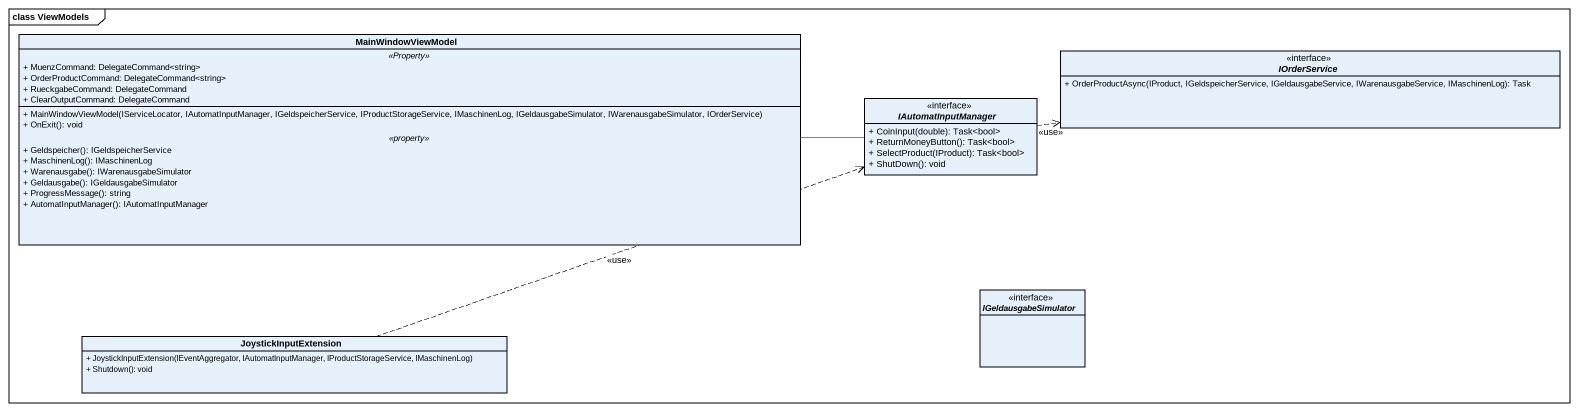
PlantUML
@startuml
mainframe class ViewModels
hide circle
hide empty members
skinparam classAttributeIconSize 0
class MainWindowViewModel {
  .. <<Property>> ..
  + MuenzCommand: DelegateCommand<string>
  + OrderProductCommand: DelegateCommand<string>
  + RueckgabeCommand: DelegateCommand
  + ClearOutputCommand: DelegateCommand
  --
  + MainWindowViewModel(IServiceLocator, IAutomatInputManager, IGeldspeicherService, IProductStorageService, IMaschinenLog, IGeldausgabeSimulator, IWarenausgabeSimulator, IOrderService)
  + OnExit(): void
  .. <<property>> ..
  + Geldspeicher(): IGeldspeicherService
  + MaschinenLog(): IMaschinenLog
  + Warenausgabe(): IWarenausgabeSimulator
  + Geldausgabe(): IGeldausgabeSimulator
  + ProgressMessage(): string
  + AutomatInputManager(): IAutomatInputManager
}
interface IOrderService <<interface>> {
  + OrderProductAsync(IProduct, IGeldspeicherService, IGeldausgabeService, IWarenausgabeService, IMaschinenLog): Task
}
interface IAutomatInputManager <<interface>> {
  + CoinInput(double): Task<bool>
  + ReturnMoneyButton(): Task<bool>
  + SelectProduct(IProduct): Task<bool>
  + ShutDown(): void
}
interface IGeldausgabeSimulator <<interface>>
class JoystickInputExtension {
  + JoystickInputExtension(IEventAggregator, IAutomatInputManager, IProductStorageService, IMaschinenLog)
  + Shutdown(): void
}
MainWindowViewModel -right- IAutomatInputManager
IAutomatInputManager .right.> IOrderService : <<use>>
JoystickInputExtension .right.> IAutomatInputManager : <<use>>
@enduml
